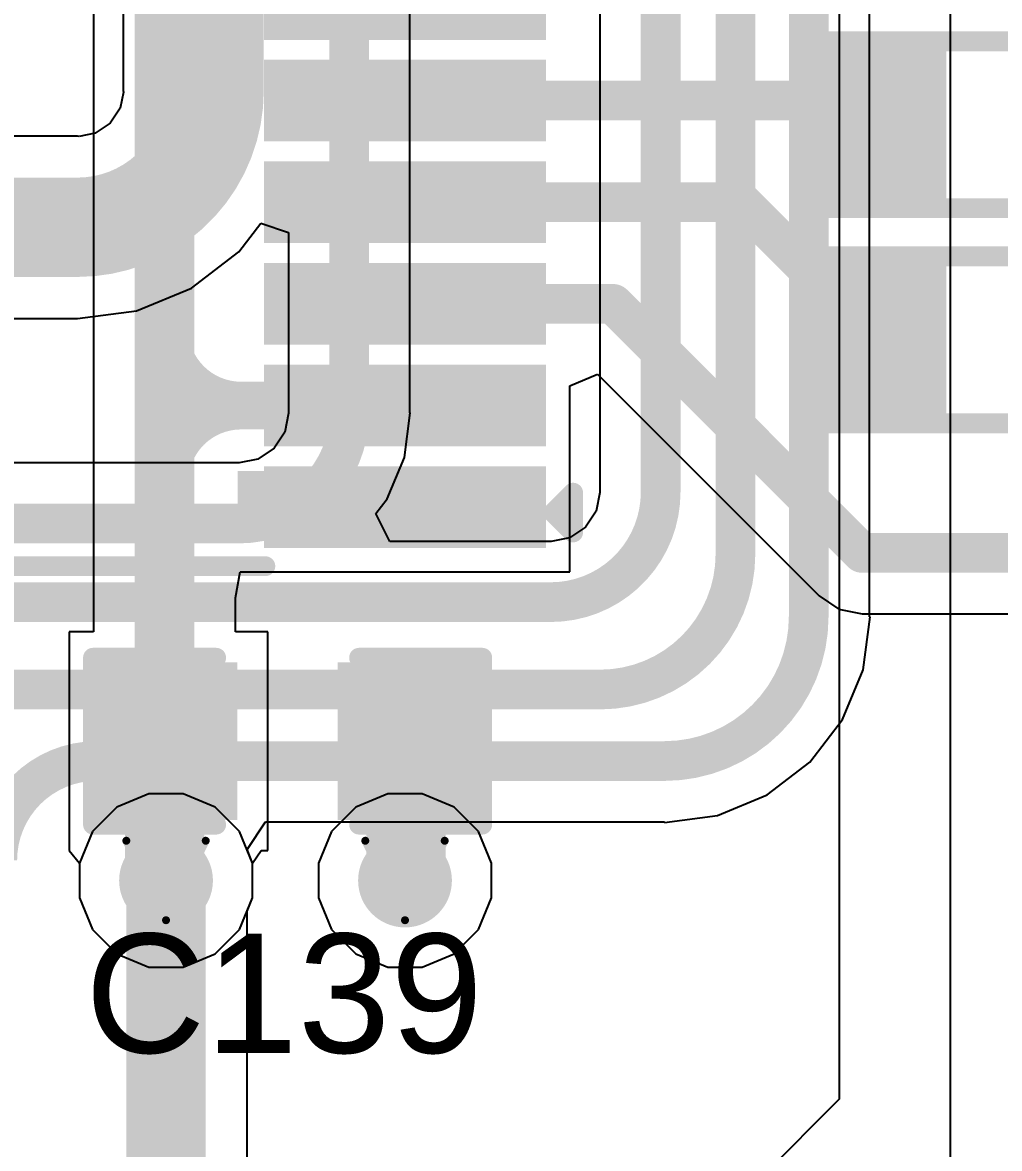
# Model space of a CAD drawing. Header units: inches. Extents: x 0 to 5359, y 0 to 5098.
# Drawn here: x 54.26 to 60.51, y 82.36 to 89.56 of the extents above; entities that cross this region are included whole.
import ezdxf

# ---------------------------------------------------------------- set-up
doc = ezdxf.new("R2010")
doc.units = ezdxf.units.IN
for name, color, linetype in [('Bottom Layer', 5, 'Continuous'), ('Drill Drawing', 1, 'Continuous'), ('Layer 1', 16, 'Continuous'), ('Layer 2', 76, 'Continuous'), ('Top Layer', 1, 'Continuous'), ('Top Overlay', 2, 'Continuous'), ('Top Paste', 8, 'Continuous'), ('Top Solder', 216, 'Continuous'), ('Via Holes', 16, 'Continuous')]:
    doc.layers.add(name, color=color, linetype=linetype)
doc.styles.add('Arial', font='', dxfattribs={"height": 0.2})
doc.styles.get('Arial').set_extended_font_data('Arial')

# ---------------------------------------------------------------- blocks, each defined once
blk = doc.blocks.new('R___0603_46')
at = {"layer": 'Top Layer'}
for points in [[(-0.3809999999999999, 0.4445), (-0.3809999999999999, -0.4445), (-1.143, -0.4445), (-1.143, 0.4445)], [(1.143, 0.4445), (1.143, -0.4445), (0.3809999999999999, -0.4445), (0.3809999999999999, 0.4445)]]:
    blk.add_hatch(color=1, dxfattribs=at).paths.add_polyline_path(points)
at = {"layer": 'Top Paste'}
for points in [[(-0.3809999999999999, 0.4445), (-0.3809999999999999, -0.4445), (-1.143, -0.4445), (-1.143, 0.4445)], [(1.143, 0.4445), (1.143, -0.4445), (0.3809999999999999, -0.4445), (0.3809999999999999, 0.4445)]]:
    blk.add_hatch(color=8, dxfattribs=at).paths.add_polyline_path(points)
at = {"layer": 'Top Solder'}
for points in [[(-0.2794, 0.5460999999999999), (-0.2794, -0.5460999999999999), (-1.2446, -0.5460999999999999), (-1.2446, 0.5460999999999999)], [(1.2446, 0.5460999999999999), (1.2446, -0.5460999999999999), (0.2794, -0.5460999999999999), (0.2794, 0.5460999999999999)]]:
    blk.add_hatch(color=216, dxfattribs=at).paths.add_polyline_path(points)
at = {"layer": 'Top Overlay'}
for points in [[(1.2192, 0.5334, 0.127, 0.127, 0), (-1.2192, 0.5334, 0.127, 0.127, 0)], [(-1.2192, 0.5334, 0.127, 0.127, 0), (-1.2192, -0.5334, 0.127, 0.127, 0)], [(1.2192, 0.5334, 0.127, 0.127, 0), (1.2192, -0.5334, 0.127, 0.127, 0)], [(1.2192, -0.5334, 0.127, 0.127, 0), (-1.2192, -0.5334, 0.127, 0.127, 0)]]:
    blk.add_lwpolyline(points, format="xyseb", dxfattribs=at)
for points in [[(-1.25095, 0.5334, 0.0635, 0.0635, 1), (-1.18745, 0.5334, 0.0635, 0.0635, 1)], [(-1.25095, 0.5334, 0.0635, 0.0635, 1), (-1.18745, 0.5334, 0.0635, 0.0635, 1)], [(1.18745, 0.5334, 0.0635, 0.0635, 1), (1.25095, 0.5334, 0.0635, 0.0635, 1)], [(1.18745, 0.5334, 0.0635, 0.0635, 1), (1.25095, 0.5334, 0.0635, 0.0635, 1)], [(-1.25095, -0.5334, 0.0635, 0.0635, 1), (-1.18745, -0.5334, 0.0635, 0.0635, 1)], [(-1.25095, -0.5334, 0.0635, 0.0635, 1), (-1.18745, -0.5334, 0.0635, 0.0635, 1)], [(1.18745, -0.5334, 0.0635, 0.0635, 1), (1.25095, -0.5334, 0.0635, 0.0635, 1)], [(1.18745, -0.5334, 0.0635, 0.0635, 1), (1.25095, -0.5334, 0.0635, 0.0635, 1)]]:
    blk.add_lwpolyline(points, format="xyseb", close=True, dxfattribs=at)
blk = doc.blocks.new('R___0603_47')
at = {"layer": 'Top Layer'}
for points in [[(-0.3809999999999999, 0.4445), (-0.3809999999999999, -0.4445), (-1.143, -0.4445), (-1.143, 0.4445)], [(1.143, 0.4445), (1.143, -0.4445), (0.3809999999999999, -0.4445), (0.3809999999999999, 0.4445)]]:
    blk.add_hatch(color=1, dxfattribs=at).paths.add_polyline_path(points)
at = {"layer": 'Top Paste'}
for points in [[(-0.3809999999999999, 0.4445), (-0.3809999999999999, -0.4445), (-1.143, -0.4445), (-1.143, 0.4445)], [(1.143, 0.4445), (1.143, -0.4445), (0.3809999999999999, -0.4445), (0.3809999999999999, 0.4445)]]:
    blk.add_hatch(color=8, dxfattribs=at).paths.add_polyline_path(points)
at = {"layer": 'Top Solder'}
for points in [[(-0.2794, 0.5460999999999999), (-0.2794, -0.5460999999999999), (-1.2446, -0.5460999999999999), (-1.2446, 0.5460999999999999)], [(1.2446, 0.5460999999999999), (1.2446, -0.5460999999999999), (0.2794, -0.5460999999999999), (0.2794, 0.5460999999999999)]]:
    blk.add_hatch(color=216, dxfattribs=at).paths.add_polyline_path(points)
at = {"layer": 'Top Overlay'}
for points in [[(1.2192, 0.5334, 0.127, 0.127, 0), (-1.2192, 0.5334, 0.127, 0.127, 0)], [(-1.2192, 0.5334, 0.127, 0.127, 0), (-1.2192, -0.5334, 0.127, 0.127, 0)], [(1.2192, 0.5334, 0.127, 0.127, 0), (1.2192, -0.5334, 0.127, 0.127, 0)], [(1.2192, -0.5334, 0.127, 0.127, 0), (-1.2192, -0.5334, 0.127, 0.127, 0)]]:
    blk.add_lwpolyline(points, format="xyseb", dxfattribs=at)
for points in [[(-1.25095, 0.5334, 0.0635, 0.0635, 1), (-1.18745, 0.5334, 0.0635, 0.0635, 1)], [(-1.25095, 0.5334, 0.0635, 0.0635, 1), (-1.18745, 0.5334, 0.0635, 0.0635, 1)], [(1.18745, 0.5334, 0.0635, 0.0635, 1), (1.25095, 0.5334, 0.0635, 0.0635, 1)], [(1.18745, 0.5334, 0.0635, 0.0635, 1), (1.25095, 0.5334, 0.0635, 0.0635, 1)], [(-1.25095, -0.5334, 0.0635, 0.0635, 1), (-1.18745, -0.5334, 0.0635, 0.0635, 1)], [(-1.25095, -0.5334, 0.0635, 0.0635, 1), (-1.18745, -0.5334, 0.0635, 0.0635, 1)], [(1.18745, -0.5334, 0.0635, 0.0635, 1), (1.25095, -0.5334, 0.0635, 0.0635, 1)], [(1.18745, -0.5334, 0.0635, 0.0635, 1), (1.25095, -0.5334, 0.0635, 0.0635, 1)]]:
    blk.add_lwpolyline(points, format="xyseb", close=True, dxfattribs=at)
blk = doc.blocks.new('TSSOP_20_53')
at = {"layer": 'Top Layer'}
for points in [[(-1.99999981, 3.08500018), (-1.99999981, 2.76500082), (-3.59999915, 2.76500082), (-3.59999915, 3.08500018)], [(3.59999915, 3.08500018), (3.59999915, 2.76500082), (1.99999981, 2.76500082), (1.99999981, 3.08500018)], [(-1.99999981, 2.43499894), (-1.99999981, 2.11499958), (-3.59999915, 2.11499958), (-3.59999915, 2.43499894)], [(3.59999915, 2.43499894), (3.59999915, 2.11499958), (1.99999981, 2.11499958), (1.99999981, 2.43499894)], [(-1.99999981, 1.78500024), (-1.99999981, 1.46500088), (-3.59999915, 1.46500088), (-3.59999915, 1.78500024)], [(3.59999915, 1.78500024), (3.59999915, 1.46500088), (1.99999981, 1.46500088), (1.99999981, 1.78500024)], [(-1.99999981, 1.134999), (-1.99999981, 0.8149996399999999), (-3.59999915, 0.8149996399999999), (-3.59999915, 1.134999)], [(3.59999915, 1.134999), (3.59999915, 0.8149996399999999), (1.99999981, 0.8149996399999999), (1.99999981, 1.134999)], [(-1.99999981, 0.4850003000000001), (-1.99999981, 0.16500094), (-3.59999915, 0.1650009399999999), (-3.59999915, 0.4850002999999999)], [(3.59999915, 0.4850003000000001), (3.59999915, 0.16500094), (1.99999981, 0.1650009399999999), (1.99999981, 0.4850002999999999)], [(-1.99999981, -0.1650009399999999), (-1.99999981, -0.4850002999999999), (-3.59999915, -0.4850003000000001), (-3.59999915, -0.16500094)], [(3.59999915, -0.1650009399999999), (3.59999915, -0.4850002999999999), (1.99999981, -0.4850003000000001), (1.99999981, -0.16500094)], [(-1.99999981, -0.8149996399999999), (-1.99999981, -1.134999), (-3.59999915, -1.134999), (-3.59999915, -0.8149996399999999)], [(3.59999915, -0.8149996399999999), (3.59999915, -1.134999), (1.99999981, -1.134999), (1.99999981, -0.8149996399999999)], [(-1.99999981, -1.46500088), (-1.99999981, -1.78500024), (-3.59999915, -1.78500024), (-3.59999915, -1.46500088)], [(3.59999915, -1.46500088), (3.59999915, -1.78500024), (1.99999981, -1.78500024), (1.99999981, -1.46500088)], [(-1.99999981, -2.11499958), (-1.99999981, -2.43499894), (-3.59999915, -2.43499894), (-3.59999915, -2.11499958)], [(3.59999915, -2.11499958), (3.59999915, -2.43499894), (1.99999981, -2.43499894), (1.99999981, -2.11499958)], [(-1.99999981, -2.76500082), (-1.99999981, -3.08500018), (-3.59999915, -3.08500018), (-3.59999915, -2.76500082)], [(3.59999915, -2.76500082), (3.59999915, -3.08500018), (1.99999981, -3.08500018), (1.99999981, -2.76500082)]]:
    blk.add_hatch(color=1, dxfattribs=at).paths.add_polyline_path(points)
at = {"layer": 'Top Overlay'}
blk.add_hatch(color=2, dxfattribs=at).paths.add_polyline_path([(-1.90660528, 2.69241524), (-1.72880528, 2.69241524), (-1.72880528, 3.12421524), (-1.90660528, 3.12421524)])
at = {"layer": 'Top Paste'}
for points in [[(-1.99999981, 3.08500018), (-1.99999981, 2.76500082), (-3.59999915, 2.76500082), (-3.59999915, 3.08500018)], [(3.59999915, 3.08500018), (3.59999915, 2.76500082), (1.99999981, 2.76500082), (1.99999981, 3.08500018)], [(-1.99999981, 2.43499894), (-1.99999981, 2.11499958), (-3.59999915, 2.11499958), (-3.59999915, 2.43499894)], [(3.59999915, 2.43499894), (3.59999915, 2.11499958), (1.99999981, 2.11499958), (1.99999981, 2.43499894)], [(-1.99999981, 1.78500024), (-1.99999981, 1.46500088), (-3.59999915, 1.46500088), (-3.59999915, 1.78500024)], [(3.59999915, 1.78500024), (3.59999915, 1.46500088), (1.99999981, 1.46500088), (1.99999981, 1.78500024)], [(-1.99999981, 1.134999), (-1.99999981, 0.8149996399999999), (-3.59999915, 0.8149996399999999), (-3.59999915, 1.134999)], [(3.59999915, 1.134999), (3.59999915, 0.8149996399999999), (1.99999981, 0.8149996399999999), (1.99999981, 1.134999)], [(-1.99999981, 0.4850003000000001), (-1.99999981, 0.16500094), (-3.59999915, 0.1650009399999999), (-3.59999915, 0.4850002999999999)], [(3.59999915, 0.4850003000000001), (3.59999915, 0.16500094), (1.99999981, 0.1650009399999999), (1.99999981, 0.4850002999999999)], [(-1.99999981, -0.1650009399999999), (-1.99999981, -0.4850002999999999), (-3.59999915, -0.4850003000000001), (-3.59999915, -0.16500094)], [(3.59999915, -0.1650009399999999), (3.59999915, -0.4850002999999999), (1.99999981, -0.4850003000000001), (1.99999981, -0.16500094)], [(-1.99999981, -0.8149996399999999), (-1.99999981, -1.134999), (-3.59999915, -1.134999), (-3.59999915, -0.8149996399999999)], [(3.59999915, -0.8149996399999999), (3.59999915, -1.134999), (1.99999981, -1.134999), (1.99999981, -0.8149996399999999)], [(-1.99999981, -1.46500088), (-1.99999981, -1.78500024), (-3.59999915, -1.78500024), (-3.59999915, -1.46500088)], [(3.59999915, -1.46500088), (3.59999915, -1.78500024), (1.99999981, -1.78500024), (1.99999981, -1.46500088)], [(-1.99999981, -2.11499958), (-1.99999981, -2.43499894), (-3.59999915, -2.43499894), (-3.59999915, -2.11499958)], [(3.59999915, -2.11499958), (3.59999915, -2.43499894), (1.99999981, -2.43499894), (1.99999981, -2.11499958)], [(-1.99999981, -2.76500082), (-1.99999981, -3.08500018), (-3.59999915, -3.08500018), (-3.59999915, -2.76500082)], [(3.59999915, -2.76500082), (3.59999915, -3.08500018), (1.99999981, -3.08500018), (1.99999981, -2.76500082)]]:
    blk.add_hatch(color=8, dxfattribs=at).paths.add_polyline_path(points)
at = {"layer": 'Top Solder'}
for points in [[(-1.89839981, 3.18660018), (-1.89839981, 2.66340082), (-3.70159915, 2.66340082), (-3.70159915, 3.18660018)], [(3.70159915, 3.18660018), (3.70159915, 2.66340082), (1.89839981, 2.66340082), (1.89839981, 3.18660018)], [(-1.89839981, 2.53659894), (-1.89839981, 2.01339958), (-3.70159915, 2.01339958), (-3.70159915, 2.53659894)], [(3.70159915, 2.53659894), (3.70159915, 2.01339958), (1.89839981, 2.01339958), (1.89839981, 2.53659894)], [(-1.89839981, 1.88660024), (-1.89839981, 1.36340088), (-3.70159915, 1.36340088), (-3.70159915, 1.88660024)], [(3.70159915, 1.88660024), (3.70159915, 1.36340088), (1.89839981, 1.36340088), (1.89839981, 1.88660024)], [(-1.89839981, 1.236599), (-1.89839981, 0.71339964), (-3.70159915, 0.71339964), (-3.70159915, 1.236599)], [(3.70159915, 1.236599), (3.70159915, 0.71339964), (1.89839981, 0.71339964), (1.89839981, 1.236599)], [(-1.89839981, 0.5866003), (-1.89839981, 0.06340094000000003), (-3.70159915, 0.06340093999999996), (-3.70159915, 0.5866003)], [(3.70159915, 0.5866003), (3.70159915, 0.06340094000000003), (1.89839981, 0.06340093999999996), (1.89839981, 0.5866003)], [(-1.89839981, -0.06340093999999996), (-1.89839981, -0.5866003), (-3.70159915, -0.5866003), (-3.70159915, -0.06340094000000003)], [(3.70159915, -0.06340093999999996), (3.70159915, -0.5866003), (1.89839981, -0.5866003), (1.89839981, -0.06340094000000003)], [(-1.89839981, -0.71339964), (-1.89839981, -1.236599), (-3.70159915, -1.236599), (-3.70159915, -0.71339964)], [(3.70159915, -0.71339964), (3.70159915, -1.236599), (1.89839981, -1.236599), (1.89839981, -0.71339964)], [(-1.89839981, -1.36340088), (-1.89839981, -1.88660024), (-3.70159915, -1.88660024), (-3.70159915, -1.36340088)], [(3.70159915, -1.36340088), (3.70159915, -1.88660024), (1.89839981, -1.88660024), (1.89839981, -1.36340088)], [(-1.89839981, -2.01339958), (-1.89839981, -2.53659894), (-3.70159915, -2.53659894), (-3.70159915, -2.01339958)], [(3.70159915, -2.01339958), (3.70159915, -2.53659894), (1.89839981, -2.53659894), (1.89839981, -2.01339958)], [(-1.89839981, -2.66340082), (-1.89839981, -3.18660018), (-3.70159915, -3.18660018), (-3.70159915, -2.66340082)], [(3.70159915, -2.66340082), (3.70159915, -3.18660018), (1.89839981, -3.18660018), (1.89839981, -2.66340082)]]:
    blk.add_hatch(color=216, dxfattribs=at).paths.add_polyline_path(points)
at = {"layer": 'Top Overlay'}
for points in [[(1.95419726, 3.302, 0.127, 0.127, 0), (-1.90660274, 3.302, 0.127, 0.127, 0)], [(-3.7481002, 2.95909746, 0.127, 0.127, 0), (-3.8751002, 3.0861, 0.127, 0.127, 0)], [(-3.8751002, 3.0861, 0.127, 0.127, 0), (-3.8751002, 2.8321, 0.127, 0.127, 0)], [(-3.7481002, 2.95909746, 0.127, 0.127, 0), (-3.8751002, 2.8321, 0.127, 0.127, 0)], [(1.95419726, -3.302, 0.127, 0.127, 0), (-1.90660274, -3.302, 0.127, 0.127, 0)]]:
    blk.add_lwpolyline(points, format="xyseb", dxfattribs=at)
for points in [[(-1.93835274, 3.302, 0.0635, 0.0635, 1), (-1.87485274, 3.302, 0.0635, 0.0635, 1)], [(1.92244726, 3.302, 0.0635, 0.0635, 1), (1.98594726, 3.302, 0.0635, 0.0635, 1)], [(-3.9068502, 3.0861, 0.0635, 0.0635, 1), (-3.8433502, 3.0861, 0.0635, 0.0635, 1)], [(-3.9068502, 3.0861, 0.0635, 0.0635, 1), (-3.8433502, 3.0861, 0.0635, 0.0635, 1)], [(-3.7798502, 2.95909746, 0.0635, 0.0635, 1), (-3.7163502, 2.95909746, 0.0635, 0.0635, 1)], [(-3.7798502, 2.95909746, 0.0635, 0.0635, 1), (-3.7163502, 2.95909746, 0.0635, 0.0635, 1)], [(-3.9068502, 2.8321, 0.0635, 0.0635, 1), (-3.8433502, 2.8321, 0.0635, 0.0635, 1)], [(-3.9068502, 2.8321, 0.0635, 0.0635, 1), (-3.8433502, 2.8321, 0.0635, 0.0635, 1)], [(-1.93835274, -3.302, 0.0635, 0.0635, 1), (-1.87485274, -3.302, 0.0635, 0.0635, 1)], [(1.92244726, -3.302, 0.0635, 0.0635, 1), (1.98594726, -3.302, 0.0635, 0.0635, 1)]]:
    blk.add_lwpolyline(points, format="xyseb", close=True, dxfattribs=at)
blk = doc.blocks.new('C___0603_251')
at = {"layer": 'Top Layer'}
for points in [[(-0.3809999999999999, 0.4445), (-0.3809999999999999, -0.4445), (-1.143, -0.4445), (-1.143, 0.4445)], [(1.143, 0.4445), (1.143, -0.4445), (0.3809999999999999, -0.4445), (0.3809999999999999, 0.4445)]]:
    blk.add_hatch(color=1, dxfattribs=at).paths.add_polyline_path(points)
at = {"layer": 'Top Paste'}
for points in [[(-0.3809999999999999, 0.4445), (-0.3809999999999999, -0.4445), (-1.143, -0.4445), (-1.143, 0.4445)], [(1.143, 0.4445), (1.143, -0.4445), (0.3809999999999999, -0.4445), (0.3809999999999999, 0.4445)]]:
    blk.add_hatch(color=8, dxfattribs=at).paths.add_polyline_path(points)
at = {"layer": 'Top Solder'}
for points in [[(-0.3210001199999999, 0.50449988), (-0.3210001199999999, -0.50449988), (-1.20299988, -0.50449988), (-1.20299988, 0.50449988)], [(1.20299988, 0.50449988), (1.20299988, -0.50449988), (0.3210001199999999, -0.50449988), (0.3210001199999999, 0.50449988)]]:
    blk.add_hatch(color=216, dxfattribs=at).paths.add_polyline_path(points)
at = {"layer": 'Top Overlay'}
for points in [[(-1.2446, 0.5334, 0.127, 0.127, 0), (-1.2446, -0.5334, 0.127, 0.127, 0)], [(-0.4571999999999999, 0.5334, 0.127, 0.127, 0), (-1.2446, 0.5334, 0.127, 0.127, 0)], [(1.2446, 0.5334, 0.127, 0.127, 0), (0.4571999999999999, 0.5334, 0.127, 0.127, 0)], [(1.2446, 0.5334, 0.127, 0.127, 0), (1.2446, -0.5334, 0.127, 0.127, 0)], [(-0.4571999999999999, -0.5334, 0.127, 0.127, 0), (-1.2446, -0.5334, 0.127, 0.127, 0)], [(1.2446, -0.5334, 0.127, 0.127, 0), (0.4571999999999999, -0.5334, 0.127, 0.127, 0)]]:
    blk.add_lwpolyline(points, format="xyseb", dxfattribs=at)
for points in [[(-1.27635, 0.5334, 0.0635, 0.0635, 1), (-1.21285, 0.5334, 0.0635, 0.0635, 1)], [(-1.27635, 0.5334, 0.0635, 0.0635, 1), (-1.21285, 0.5334, 0.0635, 0.0635, 1)], [(-0.4889499999999999, 0.5334, 0.0635, 0.0635, 1), (-0.42545, 0.5334, 0.0635, 0.0635, 1)], [(0.42545, 0.5334, 0.0635, 0.0635, 1), (0.4889499999999999, 0.5334, 0.0635, 0.0635, 1)], [(1.21285, 0.5334, 0.0635, 0.0635, 1), (1.27635, 0.5334, 0.0635, 0.0635, 1)], [(1.21285, 0.5334, 0.0635, 0.0635, 1), (1.27635, 0.5334, 0.0635, 0.0635, 1)], [(-1.27635, -0.5334, 0.0635, 0.0635, 1), (-1.21285, -0.5334, 0.0635, 0.0635, 1)], [(-1.27635, -0.5334, 0.0635, 0.0635, 1), (-1.21285, -0.5334, 0.0635, 0.0635, 1)], [(-0.4889499999999999, -0.5334, 0.0635, 0.0635, 1), (-0.42545, -0.5334, 0.0635, 0.0635, 1)], [(0.42545, -0.5334, 0.0635, 0.0635, 1), (0.4889499999999999, -0.5334, 0.0635, 0.0635, 1)], [(1.21285, -0.5334, 0.0635, 0.0635, 1), (1.27635, -0.5334, 0.0635, 0.0635, 1)], [(1.21285, -0.5334, 0.0635, 0.0635, 1), (1.27635, -0.5334, 0.0635, 0.0635, 1)]]:
    blk.add_lwpolyline(points, format="xyseb", close=True, dxfattribs=at)

msp = doc.modelspace()

# ---------------------------------------------------------------- hatches: boundary and pattern name
at = {"layer": 'Bottom Layer'}
h = msp.add_hatch(color=5, dxfattribs=at)
edge = h.paths.add_edge_path()
edge.add_arc((55.18144158, 84.07235408), 0.2999994, 0, 360)
h = msp.add_hatch(color=5, dxfattribs=at)
edge = h.paths.add_edge_path()
edge.add_arc((56.70980276, 84.07235408), 0.2999994, 0, 360)
at = {"layer": 'Layer 1'}
h = msp.add_hatch(color=16, dxfattribs=at)
edge = h.paths.add_edge_path()
edge.add_arc((55.18144158, 84.07235408), 0.2999994, 0, 360)
h = msp.add_hatch(color=16, dxfattribs=at)
edge = h.paths.add_edge_path()
edge.add_arc((56.70980276, 84.07235408), 0.2999994, 0, 360)
at = {"layer": 'Layer 2'}
h = msp.add_hatch(color=76, dxfattribs=at)
edge = h.paths.add_edge_path()
edge.add_arc((55.18144158, 84.07235408), 0.2999994, 0, 360)
h = msp.add_hatch(color=76, dxfattribs=at)
edge = h.paths.add_edge_path()
edge.add_arc((56.70980276, 84.07235408), 0.2999994, 0, 360)
at = {"layer": 'Top Layer'}
h = msp.add_hatch(color=1, dxfattribs=at)
edge = h.paths.add_edge_path()
edge.add_arc((55.18144158, 84.07235408), 0.2999994, 0, 360)
h = msp.add_hatch(color=1, dxfattribs=at)
edge = h.paths.add_edge_path()
edge.add_arc((56.70980276, 84.07235408), 0.2999994, 0, 360)
at = {"layer": 'Via Holes'}
h = msp.add_hatch(color=7, dxfattribs=at)
edge = h.paths.add_edge_path()
edge.add_arc((55.18144158, 84.07235408), 0.1499997, 0, 360)
h = msp.add_hatch(color=7, dxfattribs=at)
edge = h.paths.add_edge_path()
edge.add_arc((56.70980276, 84.07235408), 0.1499997, 0, 360)

# ---------------------------------------------------------------- linework, layer by layer
at = {"layer": 'Bottom Layer'}
for p, q in [((59.68003049999999, 85.75842132), (59.68003049999999, 114.28968252)), ((57.95630014, 112.5256068), (57.95630014, 86.55475195999999)), ((56.74161625999999, 87.06143116), (56.74161625999999, 109.25839718)), ((54.90635704, 105.455466), (54.90635704, 89.12221951999999)), ((54.90843983999999, 89.11175472), (54.88806904, 89.00934953999999)), ((54.90635704, 89.12221951999999), (54.90843983999999, 89.11175472)), ((54.88806904, 89.00934953999999), (54.8241347, 88.91366265999999)), ((54.8241347, 88.91366265999999), (54.72844782, 88.84972832)), ((54.72844782, 88.84972832), (54.62604264, 88.82935752)), ((54.61557783999999, 88.83144032), (49.022, 88.83144032)), ((54.62604264, 88.82935752), (54.61557783999999, 88.83144032)), ((55.64614727999999, 88.09165008), (55.78688614, 88.27506348)), ((55.78688614, 88.27506348), (55.96468614, 88.21471053999998)), ((55.96468614, 88.21471053999998), (55.96468614, 87.06143116)), ((55.34429876, 87.86003509999999), (55.64614727999999, 88.09165008)), ((54.99279324, 87.71443722), (55.34429876, 87.86003509999999)), ((54.61557783999999, 87.66477513999999), (54.99279324, 87.71443722)), ((49.022, 87.66604768), (54.61557783999999, 87.66604768)), ((54.61557783999999, 87.66604768), (54.61557783999999, 87.66477513999999)), ((55.96513826, 87.05915786), (55.94127496, 86.93918604)), ((55.96468614, 87.06143116), (55.96513826, 87.05915786)), ((56.70614516, 86.77740582), (56.74353903999999, 87.06143116)), ((56.74353903999999, 87.06143116), (56.74161625999999, 87.06143116)), ((55.94127496, 86.93918604), (55.87202694, 86.8355515)), ((55.87202694, 86.8355515), (55.7683924, 86.76630347999999)), ((55.7683924, 86.76630347999999), (55.64842057999999, 86.74244018)), ((56.59651622, 86.51273527999999), (56.70614516, 86.77740582)), ((55.64614727999999, 86.7428923), (46.48454508, 86.7428923)), ((55.64842057999999, 86.74244018), (55.64614727999999, 86.7428923)), ((57.95671162, 86.55268948), (57.93313534, 86.43416546)), ((57.95630014, 86.55475195999999), (57.95671162, 86.55268948)), ((56.52402716, 86.41826506), (56.59651622, 86.51273527999999)), ((56.61170796, 86.24046505999999), (56.52402716, 86.41826506)), ((57.93313534, 86.43416546), (57.86482711999999, 86.33193808)), ((57.86482711999999, 86.33193808), (57.76259973999999, 86.26362986)), ((57.76259973999999, 86.26362986), (57.64407572, 86.24005358)), ((57.64201323999999, 86.24046505999999), (56.61170796, 86.24046505999999)), ((57.64407572, 86.24005358), (57.64201323999999, 86.24046505999999)), ((59.63901712, 85.41816037999999), (59.68381255999999, 85.75842132)), ((59.68381255999999, 85.75842132), (59.68003049999999, 85.75842132)), ((59.50768133999999, 85.10108709999999), (59.63901712, 85.41816037999999)), ((59.29875618, 84.82880926), (59.50768133999999, 85.10108709999999)), ((59.02647833999999, 84.6198841), (59.29875618, 84.82880926)), ((58.70940506, 84.48854831999999), (59.02647833999999, 84.6198841)), ((55.69932979999999, 84.2697324), (55.81813321999999, 84.44753494)), ((55.81813321999999, 84.44753494), (58.36914412, 84.44753494)), ((58.36914412, 84.44375287999999), (58.70940506, 84.48854831999999)), ((58.36914412, 84.44753494), (58.36914412, 84.44375287999999)), ((55.73544098, 84.18255198), (55.69932979999999, 84.2697324)), ((55.73544098, 83.96215618), (55.73544098, 84.18255198)), ((55.6993933, 83.87512816), (55.73544098, 83.96215618)), ((55.6993933, 77.66767295999999), (55.6993933, 83.87512816))]:
    msp.add_line(p, q, dxfattribs=at)
for points in [[(59.29156544, 85.75842132, 0.254, 0.254, 0), (59.29156544, 114.28968252, 0.254, 0.254, 0)], [(58.82318944, 86.15886755999999, 0.254, 0.254, 0), (58.82318944, 113.93539316, 0.254, 0.254, 0)], [(58.3447652, 86.55475195999999, 0.254, 0.254, 0), (58.3447652, 112.5256068, 0.254, 0.254, 0)], [(56.35315119999999, 87.06143116, 0.254, 0.254, 0), (56.35315119999999, 109.25839718, 0.254, 0.254, 0)], [(55.48905336, 89.12221951999999, 0.635, 0.635, 0), (55.48905336, 105.455466, 0.635, 0.635, 0)], [(55.48905336, 89.12221951999999, 0.635, 0.635, -0.4142135623730951), (54.61557783999999, 88.24874399999999, 0.635, 0.635, 0)], [(49.022, 88.24874399999999, 0.635, 0.635, 0), (54.61557783999999, 88.24874399999999, 0.635, 0.635, 0)], [(56.35315119999999, 87.06143116, 0.254, 0.254, -0.4142135623730951), (55.64614727999999, 86.35442723999999, 0.254, 0.254, 0)], [(58.3447652, 86.55475195999999, 0.254, 0.254, -0.4142135623730951), (57.64201323999999, 85.85199999999999, 0.254, 0.254, 0)], [(46.48454508, 86.35442723999999, 0.254, 0.254, 0), (55.64614727999999, 86.35442723999999, 0.254, 0.254, 0)], [(58.82318944, 86.15886755999999, 0.254, 0.254, -0.4142135623730951), (57.95752187999999, 85.2932, 0.254, 0.254, 0)], [(46.85925604, 85.85199999999999, 0.254, 0.254, 0), (57.64201323999999, 85.85199999999999, 0.254, 0.254, 0)], [(59.29156544, 85.75842132, 0.254, 0.254, -0.4142135623730951), (58.36914412, 84.836, 0.254, 0.254, 0)], [(47.1932254, 85.2932, 0.254, 0.254, 0), (57.95752187999999, 85.2932, 0.254, 0.254, 0)], [(54.102, 84.201, 0.254, 0.254, -0.4142135623730951), (54.73699999999999, 84.836, 0.254, 0.254, 0)], [(54.73699999999999, 84.836, 0.254, 0.254, 0), (58.36914412, 84.836, 0.254, 0.254, 0)], [(55.18144158, 77.64023334, 0.508, 0.508, 0), (55.18144158, 84.07235408, 0.508, 0.508, 0)]]:
    msp.add_lwpolyline(points, format="xyseb", dxfattribs=at)
for points in [[(55.33030335999999, 89.12221951999999, 0.3175, 0.3175, 1), (55.64780336, 89.12221951999999, 0.3175, 0.3175, 1)], [(55.33030335999999, 89.12221951999999, 0.3175, 0.3175, 1), (55.64780336, 89.12221951999999, 0.3175, 0.3175, 1)], [(54.45682784, 88.24874399999999, 0.3175, 0.3175, 1), (54.77432783999999, 88.24874399999999, 0.3175, 0.3175, 1)], [(54.45682784, 88.24874399999999, 0.3175, 0.3175, 1), (54.77432783999999, 88.24874399999999, 0.3175, 0.3175, 1)], [(56.28965119999999, 87.06143116, 0.127, 0.127, 1), (56.4166512, 87.06143116, 0.127, 0.127, 1)], [(56.28965119999999, 87.06143116, 0.127, 0.127, 1), (56.4166512, 87.06143116, 0.127, 0.127, 1)], [(58.2812652, 86.55475195999999, 0.127, 0.127, 1), (58.4082652, 86.55475195999999, 0.127, 0.127, 1)], [(58.2812652, 86.55475195999999, 0.127, 0.127, 1), (58.4082652, 86.55475195999999, 0.127, 0.127, 1)], [(55.58264728, 86.35442723999999, 0.127, 0.127, 1), (55.70964727999999, 86.35442723999999, 0.127, 0.127, 1)], [(55.58264728, 86.35442723999999, 0.127, 0.127, 1), (55.70964727999999, 86.35442723999999, 0.127, 0.127, 1)], [(58.75968943999999, 86.15886755999999, 0.127, 0.127, 1), (58.88668944, 86.15886755999999, 0.127, 0.127, 1)], [(58.75968943999999, 86.15886755999999, 0.127, 0.127, 1), (58.88668944, 86.15886755999999, 0.127, 0.127, 1)], [(57.57851323999999, 85.85199999999999, 0.127, 0.127, 1), (57.70551324, 85.85199999999999, 0.127, 0.127, 1)], [(57.57851323999999, 85.85199999999999, 0.127, 0.127, 1), (57.70551324, 85.85199999999999, 0.127, 0.127, 1)], [(59.22806543999999, 85.75842132, 0.127, 0.127, 1), (59.35506544, 85.75842132, 0.127, 0.127, 1)], [(59.22806543999999, 85.75842132, 0.127, 0.127, 1), (59.35506544, 85.75842132, 0.127, 0.127, 1)], [(57.89402188, 85.2932, 0.127, 0.127, 1), (58.02102187999999, 85.2932, 0.127, 0.127, 1)], [(57.89402188, 85.2932, 0.127, 0.127, 1), (58.02102187999999, 85.2932, 0.127, 0.127, 1)], [(54.67349999999999, 84.836, 0.127, 0.127, 1), (54.8005, 84.836, 0.127, 0.127, 1)], [(54.67349999999999, 84.836, 0.127, 0.127, 1), (54.8005, 84.836, 0.127, 0.127, 1)], [(58.30564412, 84.836, 0.127, 0.127, 1), (58.43264412, 84.836, 0.127, 0.127, 1)], [(58.30564412, 84.836, 0.127, 0.127, 1), (58.43264412, 84.836, 0.127, 0.127, 1)], [(55.05444158, 84.07235408, 0.254, 0.254, 1), (55.30844157999999, 84.07235408, 0.254, 0.254, 1)]]:
    msp.add_lwpolyline(points, format="xyseb", close=True, dxfattribs=at)
at = {"layer": 'Drill Drawing'}
for points in [[(54.92744157999999, 84.32635408, 0.0508, 0.0508, 0), (55.43544158, 84.32635408, 0.0508, 0.0508, 0)], [(54.92744157999999, 84.32635408, 0.0508, 0.0508, 0), (55.18144158, 83.81835408, 0.0508, 0.0508, 0)], [(55.18144158, 83.81835408, 0.0508, 0.0508, 0), (55.43544158, 84.32635408, 0.0508, 0.0508, 0)], [(56.45580276, 84.32635408, 0.0508, 0.0508, 0), (56.96380276, 84.32635408, 0.0508, 0.0508, 0)], [(56.45580276, 84.32635408, 0.0508, 0.0508, 0), (56.70980276, 83.81835408, 0.0508, 0.0508, 0)], [(56.70980276, 83.81835408, 0.0508, 0.0508, 0), (56.96380276, 84.32635408, 0.0508, 0.0508, 0)]]:
    msp.add_lwpolyline(points, format="xyseb", dxfattribs=at)
for points in [[(54.91474158, 84.32635408, 0.0254, 0.0254, 1), (54.94014158, 84.32635408, 0.0254, 0.0254, 1)], [(54.91474158, 84.32635408, 0.0254, 0.0254, 1), (54.94014158, 84.32635408, 0.0254, 0.0254, 1)], [(55.42274158, 84.32635408, 0.0254, 0.0254, 1), (55.44814158, 84.32635408, 0.0254, 0.0254, 1)], [(55.42274158, 84.32635408, 0.0254, 0.0254, 1), (55.44814158, 84.32635408, 0.0254, 0.0254, 1)], [(56.44310276, 84.32635408, 0.0254, 0.0254, 1), (56.46850276, 84.32635408, 0.0254, 0.0254, 1)], [(56.44310276, 84.32635408, 0.0254, 0.0254, 1), (56.46850276, 84.32635408, 0.0254, 0.0254, 1)], [(56.95110275999999, 84.32635408, 0.0254, 0.0254, 1), (56.97650276, 84.32635408, 0.0254, 0.0254, 1)], [(56.95110275999999, 84.32635408, 0.0254, 0.0254, 1), (56.97650276, 84.32635408, 0.0254, 0.0254, 1)], [(55.16874158, 83.81835408, 0.0254, 0.0254, 1), (55.19414157999999, 83.81835408, 0.0254, 0.0254, 1)], [(55.16874158, 83.81835408, 0.0254, 0.0254, 1), (55.19414157999999, 83.81835408, 0.0254, 0.0254, 1)], [(56.69710276, 83.81835408, 0.0254, 0.0254, 1), (56.72250276, 83.81835408, 0.0254, 0.0254, 1)], [(56.69710276, 83.81835408, 0.0254, 0.0254, 1), (56.72250276, 83.81835408, 0.0254, 0.0254, 1)]]:
    msp.add_lwpolyline(points, format="xyseb", close=True, dxfattribs=at)
at = {"layer": 'Layer 1'}
for p, q in [((55.07124367999999, 84.62635347999999), (54.86762711999999, 84.54201278)), ((55.29163947999999, 84.62635347999999), (55.07124367999999, 84.62635347999999)), ((55.49525604, 84.54201278), (55.29163947999999, 84.62635347999999)), ((54.86762711999999, 84.54201278), (54.71178288, 84.38616854)), ((55.65110028, 84.38616854), (55.49525604, 84.54201278)), ((54.71178288, 84.38616854), (54.62744218, 84.18255198)), ((55.73544098, 84.18255198), (55.65110028, 84.38616854)), ((54.62744218, 84.18255198), (54.62744218, 83.96215618)), ((55.73544098, 83.96215618), (55.73544098, 84.18255198)), ((54.62744218, 83.96215618), (54.71178288, 83.75853962)), ((55.65110028, 83.75853962), (55.73544098, 83.96215618)), ((54.71178288, 83.75853962), (54.86762711999999, 83.60269538)), ((55.49525604, 83.60269538), (55.65110028, 83.75853962)), ((54.86762711999999, 83.60269538), (55.07124367999999, 83.51835467999999)), ((55.29163947999999, 83.51835467999999), (55.49525604, 83.60269538)), ((55.07124367999999, 83.51835467999999), (55.29163947999999, 83.51835467999999))]:
    msp.add_line(p, q, dxfattribs=at)
at = {"layer": 'Layer 2'}
for p, q in [((60.19799238, 75.02565894), (60.198, 105.52734038)), ((59.48712003999999, 91.13925384), (59.48711496, 82.67427203999999)), ((55.07124367999999, 84.62635347999999), (54.86762711999999, 84.54201278)), ((55.29163947999999, 84.62635347999999), (55.07124367999999, 84.62635347999999)), ((55.49525604, 84.54201278), (55.29163947999999, 84.62635347999999)), ((56.59960486, 84.62635347999999), (56.3959883, 84.54201278)), ((56.82000066, 84.62635347999999), (56.59960486, 84.62635347999999)), ((57.02361721999999, 84.54201278), (56.82000066, 84.62635347999999)), ((54.86762711999999, 84.54201278), (54.71178288, 84.38616854)), ((55.65110028, 84.38616854), (55.49525604, 84.54201278)), ((56.3959883, 84.54201278), (56.24014405999999, 84.38616854)), ((57.17946146, 84.38616854), (57.02361721999999, 84.54201278)), ((54.71178288, 84.38616854), (54.62744218, 84.18255198)), ((55.73544098, 84.18255198), (55.65110028, 84.38616854)), ((56.24014405999999, 84.38616854), (56.15580335999999, 84.18255198)), ((57.26380215999999, 84.18255198), (57.17946146, 84.38616854)), ((54.62744218, 84.18255198), (54.62744218, 83.96215618)), ((55.73544098, 83.96215618), (55.73544098, 84.18255198)), ((56.15580335999999, 84.18255198), (56.15580335999999, 83.96215618)), ((57.26380215999999, 83.96215618), (57.26380215999999, 84.18255198)), ((54.62744218, 83.96215618), (54.71178288, 83.75853962)), ((55.65110028, 83.75853962), (55.73544098, 83.96215618)), ((56.15580335999999, 83.96215618), (56.24014405999999, 83.75853962)), ((57.17946146, 83.75853962), (57.26380215999999, 83.96215618)), ((54.71178288, 83.75853962), (54.86762711999999, 83.60269538)), ((55.49525604, 83.60269538), (55.65110028, 83.75853962)), ((56.24014405999999, 83.75853962), (56.3959883, 83.60269538)), ((57.02361721999999, 83.60269538), (57.17946146, 83.75853962)), ((54.86762711999999, 83.60269538), (55.07124367999999, 83.51835467999999)), ((55.29163947999999, 83.51835467999999), (55.49525604, 83.60269538)), ((56.3959883, 83.60269538), (56.59960486, 83.51835467999999)), ((56.82000066, 83.51835467999999), (57.02361721999999, 83.60269538)), ((55.07124367999999, 83.51835467999999), (55.29163947999999, 83.51835467999999)), ((56.59960486, 83.51835467999999), (56.82000066, 83.51835467999999)), ((59.48711496, 82.67427203999999), (58.42303783999999, 81.61019492))]:
    msp.add_line(p, q, dxfattribs=at)
at = {"layer": 'Top Layer'}
for p, q in [((54.71839703999999, 92.98524202), (54.71839703999999, 86.61874218)), ((57.76380115999999, 87.23538814), (57.94160116, 87.30903798)), ((57.94160116, 87.30903798), (59.35867986, 85.89195928)), ((57.76380115999999, 86.04474282), (57.76380115999999, 87.23538814)), ((54.71839703999999, 86.61874218), (54.71839703999999, 85.66149999999999)), ((55.62481128, 85.87977998), (55.6558069, 86.04474282)), ((55.6558069, 86.04474282), (57.76380115999999, 86.04474282)), ((59.35867986, 85.89195928), (59.48470704, 85.80775066)), ((55.62481128, 85.66149999999999), (55.62481128, 85.87977998)), ((59.48470704, 85.80775066), (59.63336562, 85.77817998)), ((59.63336562, 85.77817998), (65.4417919, 85.77817998)), ((54.71839703999999, 85.66149999999999), (54.56200416, 85.66149999999999)), ((54.56200416, 85.66149999999999), (54.56200416, 84.2645)), ((55.83200416, 85.66149999999999), (55.62481128, 85.66149999999999)), ((55.83200416, 84.2645), (55.83200416, 85.66149999999999)), ((54.56200416, 84.2645), (54.56200162, 84.2645)), ((54.56200162, 84.2645), (54.62744218, 84.18254943999999)), ((55.73544098, 84.18254943999999), (55.79019829999999, 84.2645)), ((55.79019829999999, 84.2645), (55.83200416, 84.2645)), ((54.62744218, 84.18254943999999), (54.62744218, 83.96215618)), ((55.73544098, 83.96215618), (55.73544098, 84.18254943999999)), ((54.62744218, 83.96215618), (54.71178288, 83.75853962)), ((55.65110028, 83.75853962), (55.73544098, 83.96215618)), ((54.71178288, 83.75853962), (54.86762711999999, 83.60269538)), ((55.49525604, 83.60269538), (55.65110028, 83.75853962)), ((54.86762711999999, 83.60269538), (55.07124367999999, 83.51835467999999)), ((55.29163947999999, 83.51835467999999), (55.49525604, 83.60269538)), ((55.07124367999999, 83.51835467999999), (55.29163947999999, 83.51835467999999))]:
    msp.add_line(p, q, dxfattribs=at)
for points in [[(55.17160416, 86.61874218, 0.3809999999999999, 0.3809999999999999, 0), (55.17160416, 93.68374202, 0.3809999999999999, 0.3809999999999999, 0)], [(56.70980276, 89.05874238, 0.254, 0.254, 0), (59.68758445999999, 89.05874238, 0.254, 0.254, 0)], [(59.68758445999999, 89.05874238, 0.254, 0.254, 0), (59.68996951999999, 89.05635732, 0.254, 0.254, 0)], [(56.70980276, 88.40874367999999, 0.254, 0.254, 0), (58.86004484, 88.40874367999999, 0.254, 0.254, 0)], [(58.86004484, 88.40874367999999, 0.254, 0.254, 0), (59.42233225999999, 87.84645626, 0.254, 0.254, 0)], [(59.42233225999999, 87.84645626, 0.254, 0.254, 0), (59.43596952, 87.84645626, 0.254, 0.254, 0)], [(59.43596952, 87.84645626, 0.254, 0.254, 0), (59.68996951999999, 87.59245625999999, 0.254, 0.254, 0)], [(56.70980276, 87.75874244, 0.254, 0.254, 0), (58.04126822, 87.75874244, 0.254, 0.254, 0)], [(58.04126822, 87.75874244, 0.254, 0.254, 0), (59.63336562, 86.16664504, 0.254, 0.254, 0)], [(55.66160572, 87.10874374, 0.3048, 0.3048, -0.4142135623730951), (55.17160416, 87.59874529999999, 0.3048, 0.3048, 0)], [(59.68996951999999, 87.52895625999999, 0.254, 0.254, 0), (59.68996951999999, 87.59245625999999, 0.254, 0.254, 0)], [(55.17160416, 86.61874218, 0.3048, 0.3048, -0.4142135623730951), (55.66160572, 87.10874374, 0.3048, 0.3048, 0)], [(55.66160572, 87.10874374, 0.3048, 0.3048, 0), (56.70980276, 87.10874374, 0.3048, 0.3048, 0)], [(55.17160416, 85.10914144, 0.3809999999999999, 0.3809999999999999, 0), (55.17160416, 86.61874218, 0.3809999999999999, 0.3809999999999999, 0)], [(59.63336562, 86.16664504, 0.254, 0.254, 0), (65.8368, 86.16664504, 0.254, 0.254, 0)], [(55.16513731999999, 85.10819656, 0.508, 0.508, 0), (55.17328818, 85.1000457, 0.508, 0.508, 0)], [(55.17328818, 84.08050748, 0.508, 0.508, 0), (55.17328818, 85.1000457, 0.508, 0.508, 0)], [(56.71540346, 85.07814074, 0.508, 0.508, 0), (56.72100416, 85.08374144, 0.508, 0.508, 0)], [(56.71540346, 84.07795478, 0.508, 0.508, 0), (56.71540346, 85.07814074, 0.508, 0.508, 0)], [(55.19700416, 85.08374144, 0.3809999999999999, 0.3809999999999999, -0.4142135623730951), (55.17160416, 85.10914144, 0.3809999999999999, 0.3809999999999999, 0)], [(55.17328818, 84.08050748, 0.508, 0.508, 0), (55.18144158, 84.07235408, 0.508, 0.508, 0)], [(56.70980276, 84.07235408, 0.508, 0.508, 0), (56.71540346, 84.07795478, 0.508, 0.508, 0)]]:
    msp.add_lwpolyline(points, format="xyseb", dxfattribs=at)
for points in [[(56.64630275999999, 89.05874238, 0.127, 0.127, 1), (56.77330276, 89.05874238, 0.127, 0.127, 1)], [(59.62408445999999, 89.05874238, 0.127, 0.127, 1), (59.75108445999999, 89.05874238, 0.127, 0.127, 1)], [(59.62408445999999, 89.05874238, 0.127, 0.127, 1), (59.75108445999999, 89.05874238, 0.127, 0.127, 1)], [(59.62646951999999, 89.05635732, 0.127, 0.127, 1), (59.75346951999999, 89.05635732, 0.127, 0.127, 1)], [(56.64630275999999, 88.40874367999999, 0.127, 0.127, 1), (56.77330276, 88.40874367999999, 0.127, 0.127, 1)], [(58.79654484, 88.40874367999999, 0.127, 0.127, 1), (58.92354484, 88.40874367999999, 0.127, 0.127, 1)], [(58.79654484, 88.40874367999999, 0.127, 0.127, 1), (58.92354484, 88.40874367999999, 0.127, 0.127, 1)], [(59.35883225999999, 87.84645626, 0.127, 0.127, 1), (59.48583226, 87.84645626, 0.127, 0.127, 1)], [(59.35883225999999, 87.84645626, 0.127, 0.127, 1), (59.48583226, 87.84645626, 0.127, 0.127, 1)], [(59.37246952, 87.84645626, 0.127, 0.127, 1), (59.49946952, 87.84645626, 0.127, 0.127, 1)], [(59.37246952, 87.84645626, 0.127, 0.127, 1), (59.49946952, 87.84645626, 0.127, 0.127, 1)], [(56.64630275999999, 87.75874244, 0.127, 0.127, 1), (56.77330276, 87.75874244, 0.127, 0.127, 1)], [(57.97776822, 87.75874244, 0.127, 0.127, 1), (58.10476822, 87.75874244, 0.127, 0.127, 1)], [(57.97776822, 87.75874244, 0.127, 0.127, 1), (58.10476822, 87.75874244, 0.127, 0.127, 1)], [(55.09540416, 87.59874529999999, 0.1524, 0.1524, 1), (55.24780415999999, 87.59874529999999, 0.1524, 0.1524, 1)], [(59.62646951999999, 87.59245625999999, 0.127, 0.127, 1), (59.75346951999999, 87.59245625999999, 0.127, 0.127, 1)], [(59.62646951999999, 87.59245625999999, 0.127, 0.127, 1), (59.75346951999999, 87.59245625999999, 0.127, 0.127, 1)], [(59.62646951999999, 87.52895625999999, 0.127, 0.127, 1), (59.75346951999999, 87.52895625999999, 0.127, 0.127, 1)], [(55.58540571999999, 87.10874374, 0.1524, 0.1524, 1), (55.73780572, 87.10874374, 0.1524, 0.1524, 1)], [(55.58540571999999, 87.10874374, 0.1524, 0.1524, 1), (55.73780572, 87.10874374, 0.1524, 0.1524, 1)], [(55.58540571999999, 87.10874374, 0.1524, 0.1524, 1), (55.73780572, 87.10874374, 0.1524, 0.1524, 1)], [(56.63360276, 87.10874374, 0.1524, 0.1524, 1), (56.78600276, 87.10874374, 0.1524, 0.1524, 1)], [(55.07635416, 86.61874218, 0.1905, 0.1905, 1), (55.26685415999999, 86.61874218, 0.1905, 0.1905, 1)], [(55.07635416, 86.61874218, 0.1905, 0.1905, 1), (55.26685415999999, 86.61874218, 0.1905, 0.1905, 1)], [(55.09540416, 86.61874218, 0.1524, 0.1524, 1), (55.24780415999999, 86.61874218, 0.1524, 0.1524, 1)], [(59.56986562, 86.16664504, 0.127, 0.127, 1), (59.69686562, 86.16664504, 0.127, 0.127, 1)], [(59.56986562, 86.16664504, 0.127, 0.127, 1), (59.69686562, 86.16664504, 0.127, 0.127, 1)], [(55.03813732, 85.10819656, 0.254, 0.254, 1), (55.29213731999999, 85.10819656, 0.254, 0.254, 1)], [(55.04628818, 85.1000457, 0.254, 0.254, 1), (55.30028818, 85.1000457, 0.254, 0.254, 1)], [(55.04628818, 85.1000457, 0.254, 0.254, 1), (55.30028818, 85.1000457, 0.254, 0.254, 1)], [(56.58840346, 85.07814074, 0.254, 0.254, 1), (56.84240345999999, 85.07814074, 0.254, 0.254, 1)], [(56.58840346, 85.07814074, 0.254, 0.254, 1), (56.84240345999999, 85.07814074, 0.254, 0.254, 1)], [(56.59400415999999, 85.08374144, 0.254, 0.254, 1), (56.84800416, 85.08374144, 0.254, 0.254, 1)], [(55.07635416, 85.10914144, 0.1905, 0.1905, 1), (55.26685415999999, 85.10914144, 0.1905, 0.1905, 1)], [(55.07635416, 85.10914144, 0.1905, 0.1905, 1), (55.26685415999999, 85.10914144, 0.1905, 0.1905, 1)], [(55.10175416, 85.08374144, 0.1905, 0.1905, 1), (55.29225415999999, 85.08374144, 0.1905, 0.1905, 1)], [(55.04628818, 84.08050748, 0.254, 0.254, 1), (55.30028818, 84.08050748, 0.254, 0.254, 1)], [(55.04628818, 84.08050748, 0.254, 0.254, 1), (55.30028818, 84.08050748, 0.254, 0.254, 1)], [(55.05444158, 84.07235408, 0.254, 0.254, 1), (55.30844157999999, 84.07235408, 0.254, 0.254, 1)], [(56.58280275999999, 84.07235408, 0.254, 0.254, 1), (56.83680276, 84.07235408, 0.254, 0.254, 1)], [(56.58840346, 84.07795478, 0.254, 0.254, 1), (56.84240345999999, 84.07795478, 0.254, 0.254, 1)], [(56.58840346, 84.07795478, 0.254, 0.254, 1), (56.84240345999999, 84.07795478, 0.254, 0.254, 1)]]:
    msp.add_lwpolyline(points, format="xyseb", close=True, dxfattribs=at)

# ---------------------------------------------------------------- block references
at = {"rotation": 180}
for name, p in [('TSSOP_20_53', (53.90980328, 89.383743)), ('R___0603_46', (60.45196952, 88.90395731999999)), ('R___0603_47', (60.45196952, 87.52895625999999)), ('C___0603_251', (55.95900415999999, 84.963))]:
    msp.add_blockref(name, p, dxfattribs=at)

# ---------------------------------------------------------------- texts
at = {"layer": 'Top Overlay', "style": 'Arial'}
msp.add_text('C139', height=0.7619999999999999, dxfattribs=at).set_placement((54.66356859999999, 82.97009314))

doc.saveas('drawing.dxf')
